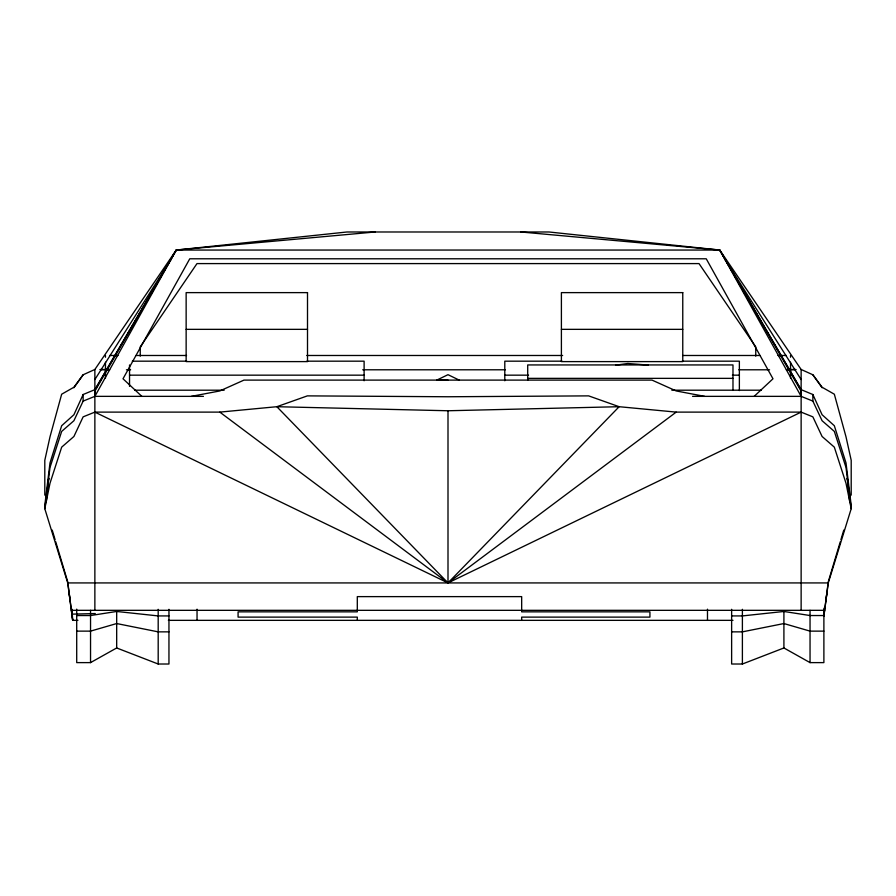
<?xml version="1.0" encoding="UTF-8"?>
<svg xmlns="http://www.w3.org/2000/svg" width="896" height="896" viewBox="0 0 896 896"><rect width="100%" height="100%" fill="white"/><g stroke="black" fill="none" stroke-linecap="round" stroke-linejoin="round"><path stroke-width="1.34" d="M800.946 395.158L801.136 389.648L719.746 250.051L548.968 231.986L347.032 231.986L176.254 250.051L94.864 369.477L83.138 374.774L73.92 387.24L61.667 394.206L49.997 436.811L44.8 460.32L44.8 495.141M46.29 501.402L48.776 478.24L48.115 482.406M825.798 601.63L826.93 592.278M44.8 505.366L49.997 462.907L61.667 425.734L73.92 414.725L83.138 394.52L94.864 389.648L176.254 250.051L375.066 231.986M77.93 620.346L72.677 620.346L67.726 582.926L44.8 508.715L49.997 467.488L61.667 431.402L73.92 420.717L83.138 401.094L83.138 394.52M801.136 389.648L812.862 394.52L812.862 401.094L822.08 420.717L834.333 431.402L846.003 467.488L851.2 508.715L828.274 582.926L823.85 616.336L828.274 581.806L840.302 541.699M44.8 508.715L49.997 483.246L61.667 447.16L73.92 436.475L83.138 416.853L94.864 412.115L219.811 412.115L276.853 406.706L448 410.76L619.147 406.706L676.189 412.115L801.136 412.115L812.862 416.853L822.08 436.475L834.333 447.16L846.003 483.246L851.2 508.715M840.918 539.627L843.786 530.074M83.138 401.094L94.864 396.357L176.254 250.051L719.746 250.051L801.136 369.477L812.862 374.774L822.08 387.24L834.333 394.206L846.003 436.811L851.2 460.32L851.2 495.141M94.864 391.194L176.254 250.051M94.864 390.062L152.97 290.427M94.864 379.557L171.394 258.787M73.92 387.722L83.138 374.774M94.864 412.115L448 582.926L619.147 406.706L588.627 395.875L448 396.76L307.373 395.875L276.853 406.706L448 582.926L801.136 412.115M754.152 396.357L772.99 378.784L706.238 258.787L189.762 258.787L123.01 378.784L141.848 396.357M219.811 412.115L448 582.926L676.189 412.115M76.709 609.146L76.709 662.614L90.541 662.614L116.682 647.965L158.189 664.014L168.952 664.014L168.952 609.314M731.629 609.314L731.629 664.014L742.392 664.014L783.91 647.965L810.04 662.614L823.883 662.614L823.883 608.227M191.374 396.357L219.811 390.947L243.97 380.106L652.03 380.106L676.189 390.947L704.626 396.357M168.952 615.922L158.189 615.922L116.682 611.464L90.541 615.541L76.709 615.541M615.574 365.21L627.771 363.474L648.278 365.086M823.883 615.541L810.04 615.541L783.91 611.464L742.392 615.922L731.629 615.922M795.838 369.634L786.352 369.79M71.859 614.152L95.29 613.547M186.144 329.347L307.507 329.347M561.4 329.347L682.763 329.347M109.648 355.488L118.037 355.488M136.214 355.488L186.547 355.488M306.79 355.488L562.643 355.488M682.886 355.488L759.786 355.488M777.963 355.488L786.352 355.488M132.328 361.178L186.782 361.178M306.858 361.178L364.112 361.178L364.112 380.766M562.038 361.178L504.795 361.178L504.795 380.766M682.125 361.178L739.368 361.178L739.368 390.566M100.24 369.477L106.053 369.477M789.947 369.477L795.76 369.477M109.648 369.79L100.162 369.634M126.426 369.79L130.626 369.79M362.712 369.79L505.322 369.79M738.808 369.79L769.574 369.79M129.539 375.166L364.112 375.166M504.795 375.166L528.528 375.166M732.39 375.166L739.368 375.166M527.71 378.358L732.984 378.358M134.646 390.197L224.179 390.197M671.821 390.197L761.354 390.197M94.864 396.357L203.426 396.357M692.574 396.357L801.136 396.357L812.862 401.094M67.726 582.926L828.274 582.926M71.355 610.322L824.645 610.322M168.37 620.346L732.984 620.346M76.709 631.131L90.541 631.131L116.682 623.549L158.189 631.859L168.952 631.859M823.883 631.131L810.04 631.131L783.91 623.549L742.392 631.859L731.629 631.859M448 380.117L436.789 380.106L448 374.685L459.211 380.106M520.934 231.986L719.746 250.051L801.136 391.194M812.862 374.774L822.08 387.722M801.136 379.557L724.606 258.787M743.03 290.427L801.136 390.062M719.746 250.051L801.136 396.357M812.862 394.52L822.08 414.725L834.333 425.734L846.003 462.907L851.2 505.366M52.214 530.074L55.082 539.627M55.698 541.699L67.726 581.806L72.677 620.346L71.994 609.19M847.885 482.406L847.224 478.24L849.71 501.402M69.07 592.278L70.202 601.63M94.864 389.648L95.054 395.158M810.04 610.355L810.04 662.614M801.136 369.477L801.136 610.322M790.541 355.488L790.541 357.224M790.541 362.208L790.541 378.168M783.91 611.464L783.91 647.965M755.754 356.171L755.754 346.853L699.014 263.592L196.986 263.592L140.246 346.853L140.246 356.171M742.392 609.314L742.392 664.014M732.984 390.432L732.984 364.941L527.71 364.941L527.71 380.173M707.482 609.19L707.482 620.346M521.674 620.346L521.674 617.12L649.925 617.12L649.925 611.845L521.674 611.845L521.674 596.624L357.302 596.624L357.302 611.845L238.078 611.845L238.078 617.12L357.302 617.12L357.302 620.346M448 410.76L448 582.926M197.042 609.19L197.042 620.346M158.189 609.314L158.189 664.014M129.539 364.952L129.539 386.366M116.682 611.464L116.682 647.965M105.459 355.488L105.459 357.224M105.459 362.208L105.459 378.168M94.864 369.477L94.864 610.322M90.541 610.355L90.541 662.614M307.507 292.622L186.144 292.622L186.144 361.603L307.507 361.603L307.507 292.622M682.763 292.622L561.4 292.622L561.4 361.603L682.763 361.603L682.763 292.622"/></g></svg>
